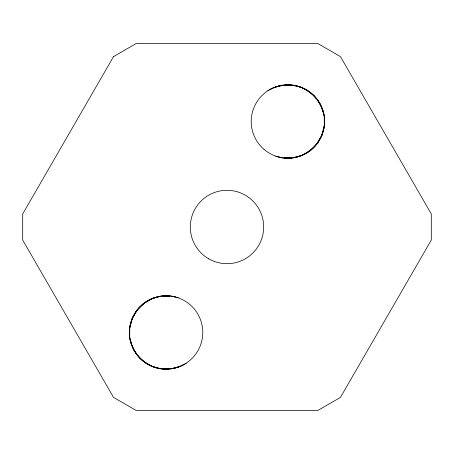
<?xml version="1.0" encoding="UTF-8"?>
<svg xmlns="http://www.w3.org/2000/svg" width="454" height="454" viewBox="0 0 454 454"><rect width="100%" height="100%" fill="white"/><g stroke="black" fill="none" stroke-linecap="round" stroke-linejoin="round"><path stroke-width="0.68" d="M129.543 330.433L129.543 334.541M129.628 329.065L132.199 318.447L136.228 311.291M317.772 142.709L321.801 135.553L324.372 124.935M324.457 123.567L324.457 119.459M130.122 325.683L132.199 318.447L136.648 310.746M323.878 128.317L321.801 135.553L317.352 143.254M138.345 308.606C141.847 304.379 146.438 301.115 151.443 298.891M315.655 145.393C312.153 149.621 307.562 152.884 302.557 155.109M136.989 310.15L143.759 303.38L151.466 298.931M317.011 143.85L310.241 150.62L302.534 155.069M267.798 90.755A934.463 934.463 0 0 1 269.557 89.739L273.246 87.917M180.754 366.083L184.443 364.261A934.463 934.463 0 0 0 186.202 363.245M269.557 89.739C279.369 84.268 291.53 83.354 301.944 87.616L292.694 85.136M184.443 364.261C174.631 369.732 162.47 370.646 152.056 366.384L161.306 368.864M301.297 155.631L293.363 157.754M152.703 298.369L160.637 296.246M283.114 85.136L273.864 87.616L278.41 86.073L287.904 84.824L290.639 85M293.352 157.714L301.286 155.586M152.714 298.414L160.648 296.286M170.886 368.864L180.136 366.384L175.59 367.927L166.096 369.176L163.361 369M285.169 85C293.8 84.455 302.619 86.998 309.668 92.026M291.326 157.981L284.482 157.981M162.674 296.019L169.518 296.019M168.831 369C160.2 369.545 151.381 367.002 144.332 361.974M284.482 157.89L291.326 157.89M162.674 296.11L169.518 296.11M282.439 157.754L278.41 156.953C306.064 165.046 333.026 135.53 322.244 108.773M171.561 296.246L175.59 297.047C147.936 288.954 120.974 318.47 131.756 345.227M302.557 87.917L306.246 89.739L313.845 95.567L316.557 98.66M151.443 366.083L147.754 364.261L140.155 358.433L137.443 355.34M302.534 87.957L309.645 92.06M144.355 361.94L151.466 366.043M310.752 92.854L313.845 95.567L319.678 103.166L321.801 107.473L317.352 99.772M143.226 361.18A36.689 36.689 0 0 1 152.686 298.335A36.689 36.689 0 0 1 202.376 337.952A36.689 36.689 0 0 1 143.226 361.18L140.155 358.433L134.322 350.834L132.199 346.527L136.648 354.228M310.723 92.888L316.529 98.694M137.471 355.306L143.277 361.112M317.772 100.317L319.678 103.166L323.344 112.019L323.878 114.709M136.228 353.683L134.322 350.834L130.656 341.981L130.122 339.291M321.977 108.131L323.923 115.401M130.077 338.599L132.023 345.869M324.372 118.091L324.281 116.723L324.281 126.303M129.628 335.909L129.719 337.277L129.719 327.697M275.709 156.255A161.794 161.794 0 0 1 277.734 156.772M178.291 297.745A161.794 161.794 0 0 1 176.266 297.228M113.551 56.591L22.7 213.953L22.7 240.047L113.551 397.409L136.149 410.45L317.851 410.45L340.449 397.409L431.3 240.047L431.3 213.953L340.449 56.591L317.851 43.55L136.149 43.55L113.551 56.591M208.653 258.774A36.689 36.689 0 0 0 263.689 227A36.689 36.689 0 0 0 208.653 195.226A36.689 36.689 0 0 0 208.653 258.774M263.973 149.321A36.689 36.689 0 0 0 323.952 128.334A36.689 36.689 0 0 0 275.782 86.879A36.689 36.689 0 0 0 263.973 149.321"/></g></svg>
